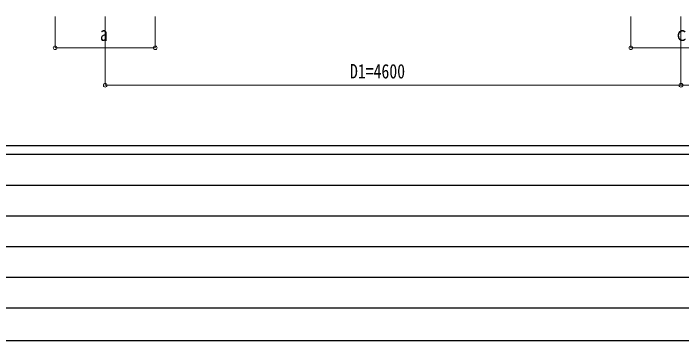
# Model space of a CAD drawing. Units: millimetres, scale not verified. Extents: x -14718 to 14718, y -10396 to 10396.
# Drawn here: x -11842 to -6503, y -10394 to -7777 of the extents above; entities that cross this region are included whole.
import ezdxf
from ezdxf.enums import TextEntityAlignment as Align

# ---------------------------------------------------------------- set-up
doc = ezdxf.new("R2010")
doc.units = ezdxf.units.MM
doc.header["$LTSCALE"] = 50
doc.layers.add('0-5_YKK_D', color=6, linetype='Continuous', lineweight=18)
doc.layers.add('0-6_YKK_ZWAK', color=7, linetype='Continuous')
doc.styles.add('ＭＳ ゴシック', font='')
doc.styles.get('ＭＳ ゴシック').set_extended_font_data('MS Gothic')

msp = doc.modelspace()

# ---------------------------------------------------------------- linework, layer by layer
at = {"layer": '0-5_YKK_D'}
for p, q in [((-11508.43, -7802.3), (-11508.43, -8053.3)), ((-11108.43, -7802.3), (-11108.43, -8353.3)), ((-10708.43, -7802.3), (-10708.43, -8053.3)), ((-6908.43, -7802.3), (-6908.43, -8053.3)), ((-6508.43, -7802.3), (-6508.43, -8353.3)), ((-6508.43, -7802.3), (-6508.43, -8353.3)), ((-11508.43, -8052.3), (-10708.43, -8052.3)), ((-6908.43, -8052.3), (-6108.43, -8052.3)), ((-11108.43, -8352.3), (-6508.43, -8352.3)), ((-6508.43, -8352.3), (-1908.43, -8352.3))]:
    msp.add_line(p, q, dxfattribs=at)
for centre in [(-11508.43, -8052.3), (-10708.43, -8052.3), (-6908.43, -8052.3), (-11108.43, -8352.3), (-6508.43, -8352.3), (-6508.43, -8352.3)]:
    msp.add_circle(centre, 14.88, dxfattribs=at)
at = {"layer": '0-6_YKK_ZWAK'}
for p, q in [((13632.57, -8836.3), (-13667.43, -8836.3)), ((-4567.43, -8906.3), (-13667.43, -8906.3)), ((-13518.68, -9151.3), (-4742.43, -9151.3)), ((-13518.68, -9396.3), (-4742.43, -9396.3)), ((-13518.68, -9641.3), (-4742.43, -9641.3)), ((-13518.68, -9886.3), (-4742.43, -9886.3)), ((-13667.43, -10131.3), (-4567.43, -10131.3))]:
    msp.add_line(p, q, dxfattribs=at)
msp.add_lwpolyline([(-14717.5, -10393.8), (14717.5, -10393.8), (14717.5, 10396.2), (-14717.5, 10396.2)], close=True, dxfattribs=at)

# ---------------------------------------------------------------- texts
at = {"layer": '0-5_YKK_D', "style": 'ＭＳ ゴシック', "width": 0.8}
for s, p in [('a', (-11150.43, -8032.3)), ('ｃ', (-6567.23, -8032.3)), ('D1=4600', (-9152.83, -8332.3))]:
    msp.add_text(s, height=115.5, dxfattribs=at).set_placement(p, align=Align.BOTTOM_LEFT)

doc.saveas('drawing.dxf')
